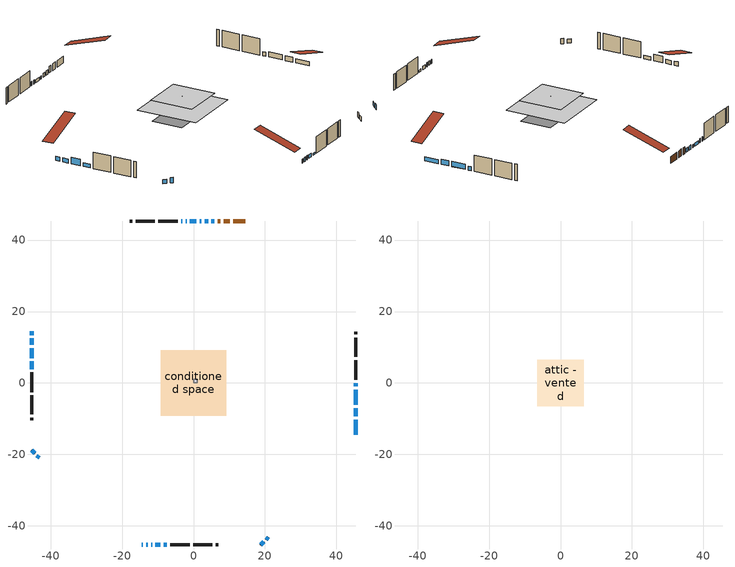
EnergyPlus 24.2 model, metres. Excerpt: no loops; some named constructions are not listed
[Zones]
conditioned space
 floor outside (Floor1 construction): -0.68,-0.68 -0.68,0.68 0.68,0.68 0.68,-0.68 z0
 floor adiabatic (AdiabaticFloorConstruction): -9.1,-9.1 -9.1,9.1 9.1,9.1 9.1,-9.1 z2.44
 floor foundation (Slab1 construction): -8.89,-4.63 -8.89,4.63 8.89,4.63 8.89,-4.63 z0
 wall outside (AdiabaticWallConstruction 1): 14.54,45.32 11.06,45.32 / 10.13,45.32 8.48,45.32 / 7.55,45.32 6.72,45.32 z0:2.03
 wall outside (AdiabaticWallConstruction): 45.32,-14.54 45.32,-10.27 / 5.8,45.32 5,45.32 / 4.07,45.32 3.15,45.32 / -14.54,-45.32 -14.19,-45.32 / -13.27,-45.32 -12.81,-45.32 / 18.77,-45.32 19.64,-44.46 / -45.32,-18.77 -44.46,-19.64 / -45.32,14.54 -45.32,13.39 / -1.92,45.32 -2.23,45.32 / -11.88,-45.32 -11.57,-45.32 / 45.32,-0.93 45.32,-0.03 / -45.32,12.47 -45.32,10.63 / -3.15,45.32 -3.46,45.32 z0:1.22; 45.32,-9.34 45.32,-7.05 / 45.32,-6.13 45.32,-1.86 z0:1.52; 2.23,45.32 1.77,45.32 / 0.84,45.32 -0.99,45.32 z0:0.92; -10.65,-45.32 -9.27,-45.32 / -45.32,6.04 -45.32,3.9 z0:1.07; -8.35,-45.32 -7.43,-45.32 z0:0.61; 20.29,-43.81 20.94,-43.16 / -43.81,-20.29 -43.16,-20.94 z0:1.53; -45.32,9.71 -45.32,6.96 z0:1.98
 wall outside (Wall1 construction): -4.39,45.32 -9.9,45.32 / -6.5,-45.32 -0.99,-45.32 / -45.32,2.97 -45.32,-2.54 / 45.32,0.9 45.32,6.41 z0:4.88
 wall outside (Wall2 construction): -10.83,45.32 -16.16,45.32 / -0.06,-45.32 5.27,-45.32 / -45.32,-3.47 -45.32,-8.8 / 45.32,7.34 45.32,12.67 z0:4.88
 wall outside (Wall3 construction): -17.09,45.32 -17.84,45.32 / 6.2,-45.32 6.96,-45.32 / -45.32,-9.73 -45.32,-10.49 / 45.32,13.6 45.32,14.35 z0:4.88
 window (WindowConstruction): 45.32,-14.54 45.32,-10.27 z0:1.22
 window (WindowConstruction 3): 5.8,45.32 5,45.32 z0:1.22
 window (WindowConstruction 4): 4.07,45.32 3.15,45.32 z0:1.22
 window (WindowConstruction 5): -14.54,-45.32 -14.19,-45.32 z0:1.22
 window (WindowConstruction 6): -13.26,-45.32 -12.81,-45.32 z0:1.22
 window (WindowConstruction 7): 18.77,-45.32 19.64,-44.46 z0:1.22
 window (WindowConstruction 8): -45.32,-18.77 -44.46,-19.64 z0:1.22
 window (WindowConstruction 9): -45.32,14.54 -45.32,13.39 z0:1.22
 window (WindowConstruction 10): 45.32,-9.34 45.32,-7.05 z0:1.52
 window (WindowConstruction 11): 45.32,-6.13 45.32,-1.86 z0:1.52
 window (WindowConstruction 12): 2.22,45.32 1.77,45.32 z0:0.91
 window (WindowConstruction 13): 0.84,45.32 -0.99,45.32 z0:0.91
 window (WindowConstruction 14): -1.92,45.32 -2.22,45.32 z0:1.22
 window (WindowConstruction 15): -11.88,-45.32 -11.57,-45.32 z0:1.22
 window (WindowConstruction 1): 45.32,-0.93 45.32,-0.03 z0:1.22
 window (WindowConstruction 16): -10.64,-45.32 -9.27,-45.32 z0:1.07
 window (WindowConstruction 17): -8.34,-45.32 -7.43,-45.32 z0:0.61
 window (WindowConstruction 18): 20.29,-43.8 20.94,-43.16 z0:1.52
 window (WindowConstruction 19): -43.8,-20.29 -43.16,-20.94 z0:1.52
 window (WindowConstruction 20): -45.32,12.46 -45.32,10.64 z0:1.22
 window (WindowConstruction 21): -45.32,9.71 -45.32,6.96 z0:1.98
 window (WindowConstruction 22): -45.32,6.03 -45.32,3.9 z0:1.07
 window (WindowConstruction 2): -3.15,45.32 -3.46,45.32 z0:1.22
 door (Door): 14.54,45.32 11.06,45.32 z0:2.03
 door (Door 1): 10.13,45.32 8.48,45.32 z0:2.03
 door (Door 2): 7.55,45.32 6.73,45.32 z0:2.03
 ceiling adiabatic (AdiabaticFloorConstruction): 9.1,-9.1 9.1,9.1 -9.1,9.1 -9.1,-9.1 z2.44
 roof outside (Roof1 construction): -0.37,0.37 -0.37,-0.37 0.37,-0.37 0.37,0.37 z4.88
furnace airloop ret air zone
 floor adiabatic (AdiabaticConst): 0,0 0,1 1,1 1,0 z0
 wall adiabatic (AdiabaticConst): 0,1 0,0 1,0 1,1 0,1 z0:1
 ceiling adiabatic (AdiabaticConst): 1,0 1,1 0,1 0,0 z1
attic - vented
 floor to conditioned space (Floor2 construction Reversed): -6.44,-6.44 -6.44,6.44 6.44,6.44 6.44,-6.44 z4.88
 roof outside (Roof2 construction): 15.47,45.32,4.88 15.47,32.77,9.06 18.77,32.77,9.06 18.77,45.32,4.88; -15.47,-45.32,4.88 -15.47,-32.77,9.06 -18.77,-32.77,9.06 -18.77,-45.32,4.88; -45.32,15.47,4.88 -32.77,15.47,9.06 -32.77,18.77,9.06 -45.32,18.77,4.88; 45.32,-15.47,4.88 32.77,-15.47,9.06 32.77,-18.77,9.06 45.32,-18.77,4.88
[Schedule:Day:Interval]
clothes dryer exhaust 0 schedule day: No, 01:00, 0.123457, 02:00, 0.0740741, 03:00, 0.0493827, 04:00, 0.0246914, 05:00, 0.0493827, 06:00, 0.0740741, 07:00, 0.197531, 08:00, 0.395062, 09:00, 0.592593, 10:00, 0.839506, 11:00, 0.962963, 12:00, 1, 13:00, 0.91358, 14:00, 0.82716, 15:00, 0.716049, 16:00, 0.753086, 17:00, 0.679012, 18:00, 0.666667, 20:00, 0.62963, 21:00, 0.641975, 22:00, 0.666667, 23:00, 0.54321, 24:00, 0.296296
clothes dryer exhaust 0 schedule default day; cooling season schedule day; cooling season schedule day 2; cooling season schedule default day; exterior lighting schedule default day; natural vent schedule default day: No, 24:00, 0
cooling season schedule day 1: No, 24:00, 1
exterior lighting schedule day 10: No, 01:00, 0.552381, 03:00, 0.510952, 05:00, 0.483333, 06:00, 0.538571, 07:00, 0.607619, 08:00, 0.56619, 09:00, 0.428095, 10:00, 0.345238, 12:00, 0.331429, 13:00, 0.345238, 14:00, 0.386667, 15:00, 0.414286, 16:00, 0.483333, 17:00, 0.607619, 18:00, 0.773333, 19:00, 0.88381, 20:00, 0.939048, 21:00, 0.966667, 22:00, 0.897619, 23:00, 0.773333, 24:00, 0.649048
exterior lighting schedule day 11: No, 01:00, 0.571429, 03:00, 0.528571, 05:00, 0.5, 06:00, 0.557143, 07:00, 0.628571, 08:00, 0.585714, 09:00, 0.442857, 10:00, 0.357143, 12:00, 0.342857, 13:00, 0.357143, 14:00, 0.4, 15:00, 0.428571, 16:00, 0.5, 17:00, 0.628571, 18:00, 0.8, 19:00, 0.914286, 20:00, 0.971429, 21:00, 1, 22:00, 0.928571, 23:00, 0.8, 24:00, 0.671429
[Schedule:Week:Daily]
clothes dryer exhaust 0 schedule Week Rule - Jan1-Dec31: clothes dryer exhaust 0 schedule day, clothes dryer exhaust 0 schedule day, clothes dryer exhaust 0 schedule day, clothes dryer exhaust 0 schedule day, clothes dryer exhaust 0 schedule day, clothes dryer exhaust 0 schedule day, clothes dryer exhaust 0 schedule day, clothes dryer exhaust 0 schedule default day, clothes dryer exhaust 0 schedule default day, clothes dryer exhaust 0 schedule default day, clothes dryer exhaust 0 schedule default day, clothes dryer exhaust 0 schedule default day
cooling season schedule Week Rule - Jan1-May26: cooling season schedule day, cooling season schedule day, cooling season schedule day, cooling season schedule day, cooling season schedule day, cooling season schedule day, cooling season schedule day, cooling season schedule default day, cooling season schedule default day, cooling season schedule default day, cooling season schedule default day, cooling season schedule default day
cooling season schedule Week Rule - May27-Jun2: cooling season schedule day, cooling season schedule day, cooling season schedule day, cooling season schedule day, cooling season schedule day, cooling season schedule day 1, cooling season schedule day 1, cooling season schedule default day, cooling season schedule default day, cooling season schedule default day, cooling season schedule default day, cooling season schedule default day
cooling season schedule Week Rule - Jun3-Aug25: cooling season schedule day 1, cooling season schedule day 1, cooling season schedule day 1, cooling season schedule day 1, cooling season schedule day 1, cooling season schedule day 1, cooling season schedule day 1, cooling season schedule default day, cooling season schedule default day, cooling season schedule default day, cooling season schedule default day, cooling season schedule default day
cooling season schedule Week Rule - Aug26-Sep1: cooling season schedule day 1, cooling season schedule day 1, cooling season schedule day 1, cooling season schedule day 1, cooling season schedule day 1, cooling season schedule day 1, cooling season schedule day 2, cooling season schedule default day, cooling season schedule default day, cooling season schedule default day, cooling season schedule default day, cooling season schedule default day
cooling season schedule Week Rule - Sep2-Dec31: cooling season schedule day 2, cooling season schedule day 2, cooling season schedule day 2, cooling season schedule day 2, cooling season schedule day 2, cooling season schedule day 2, cooling season schedule day 2, cooling season schedule default day, cooling season schedule default day, cooling season schedule default day, cooling season schedule default day, cooling season schedule default day
exterior lighting schedule Week Rule - Nov4-Nov24: exterior lighting schedule day 10, exterior lighting schedule day 10, exterior lighting schedule day 10, exterior lighting schedule day 10, exterior lighting schedule day 10, exterior lighting schedule day 10, exterior lighting schedule day 10, exterior lighting schedule default day, exterior lighting schedule default day, exterior lighting schedule default day, exterior lighting schedule default day, exterior lighting schedule default day
exterior lighting schedule Week Rule - Nov25-Dec1: exterior lighting schedule day 10, exterior lighting schedule day 10, exterior lighting schedule day 10, exterior lighting schedule day 10, exterior lighting schedule day 10, exterior lighting schedule day 10, exterior lighting schedule day 11, exterior lighting schedule default day, exterior lighting schedule default day, exterior lighting schedule default day, exterior lighting schedule default day, exterior lighting schedule default day
exterior lighting schedule Week Rule - Dec2-Dec31: exterior lighting schedule day 11, exterior lighting schedule day 11, exterior lighting schedule day 11, exterior lighting schedule day 11, exterior lighting schedule day 11, exterior lighting schedule day 11, exterior lighting schedule day 11, exterior lighting schedule default day, exterior lighting schedule default day, exterior lighting schedule default day, exterior lighting schedule default day, exterior lighting schedule default day
natural vent schedule Week Rule - Jan1-Dec31: natural vent schedule default day, natural vent schedule default day, natural vent schedule default day, natural vent schedule default day, natural vent schedule default day, natural vent schedule default day, natural vent schedule default day, natural vent schedule default day, natural vent schedule default day, natural vent schedule default day, natural vent schedule default day, natural vent schedule default day
[Schedule:Year]
clothes dryer exhaust 0 schedule: clothes dryer exhaust 0 schedule Week Rule - Jan1-Dec31, 1, 1, 12, 31
cooling season schedule: cooling season schedule Week Rule - Jan1-May26, 1, 1, 5, 26, cooling season schedule Week Rule - May27-Jun2, 5, 27, 6, 2, cooling season schedule Week Rule - Jun3-Aug25, 6, 3, 8, 25, cooling season schedule Week Rule - Aug26-Sep1, 8, 26, 9, 1, cooling season schedule Week Rule - Sep2-Dec31, 9, 2, 12, 31
natural vent schedule: natural vent schedule Week Rule - Jan1-Dec31, 1, 1, 12, 31
